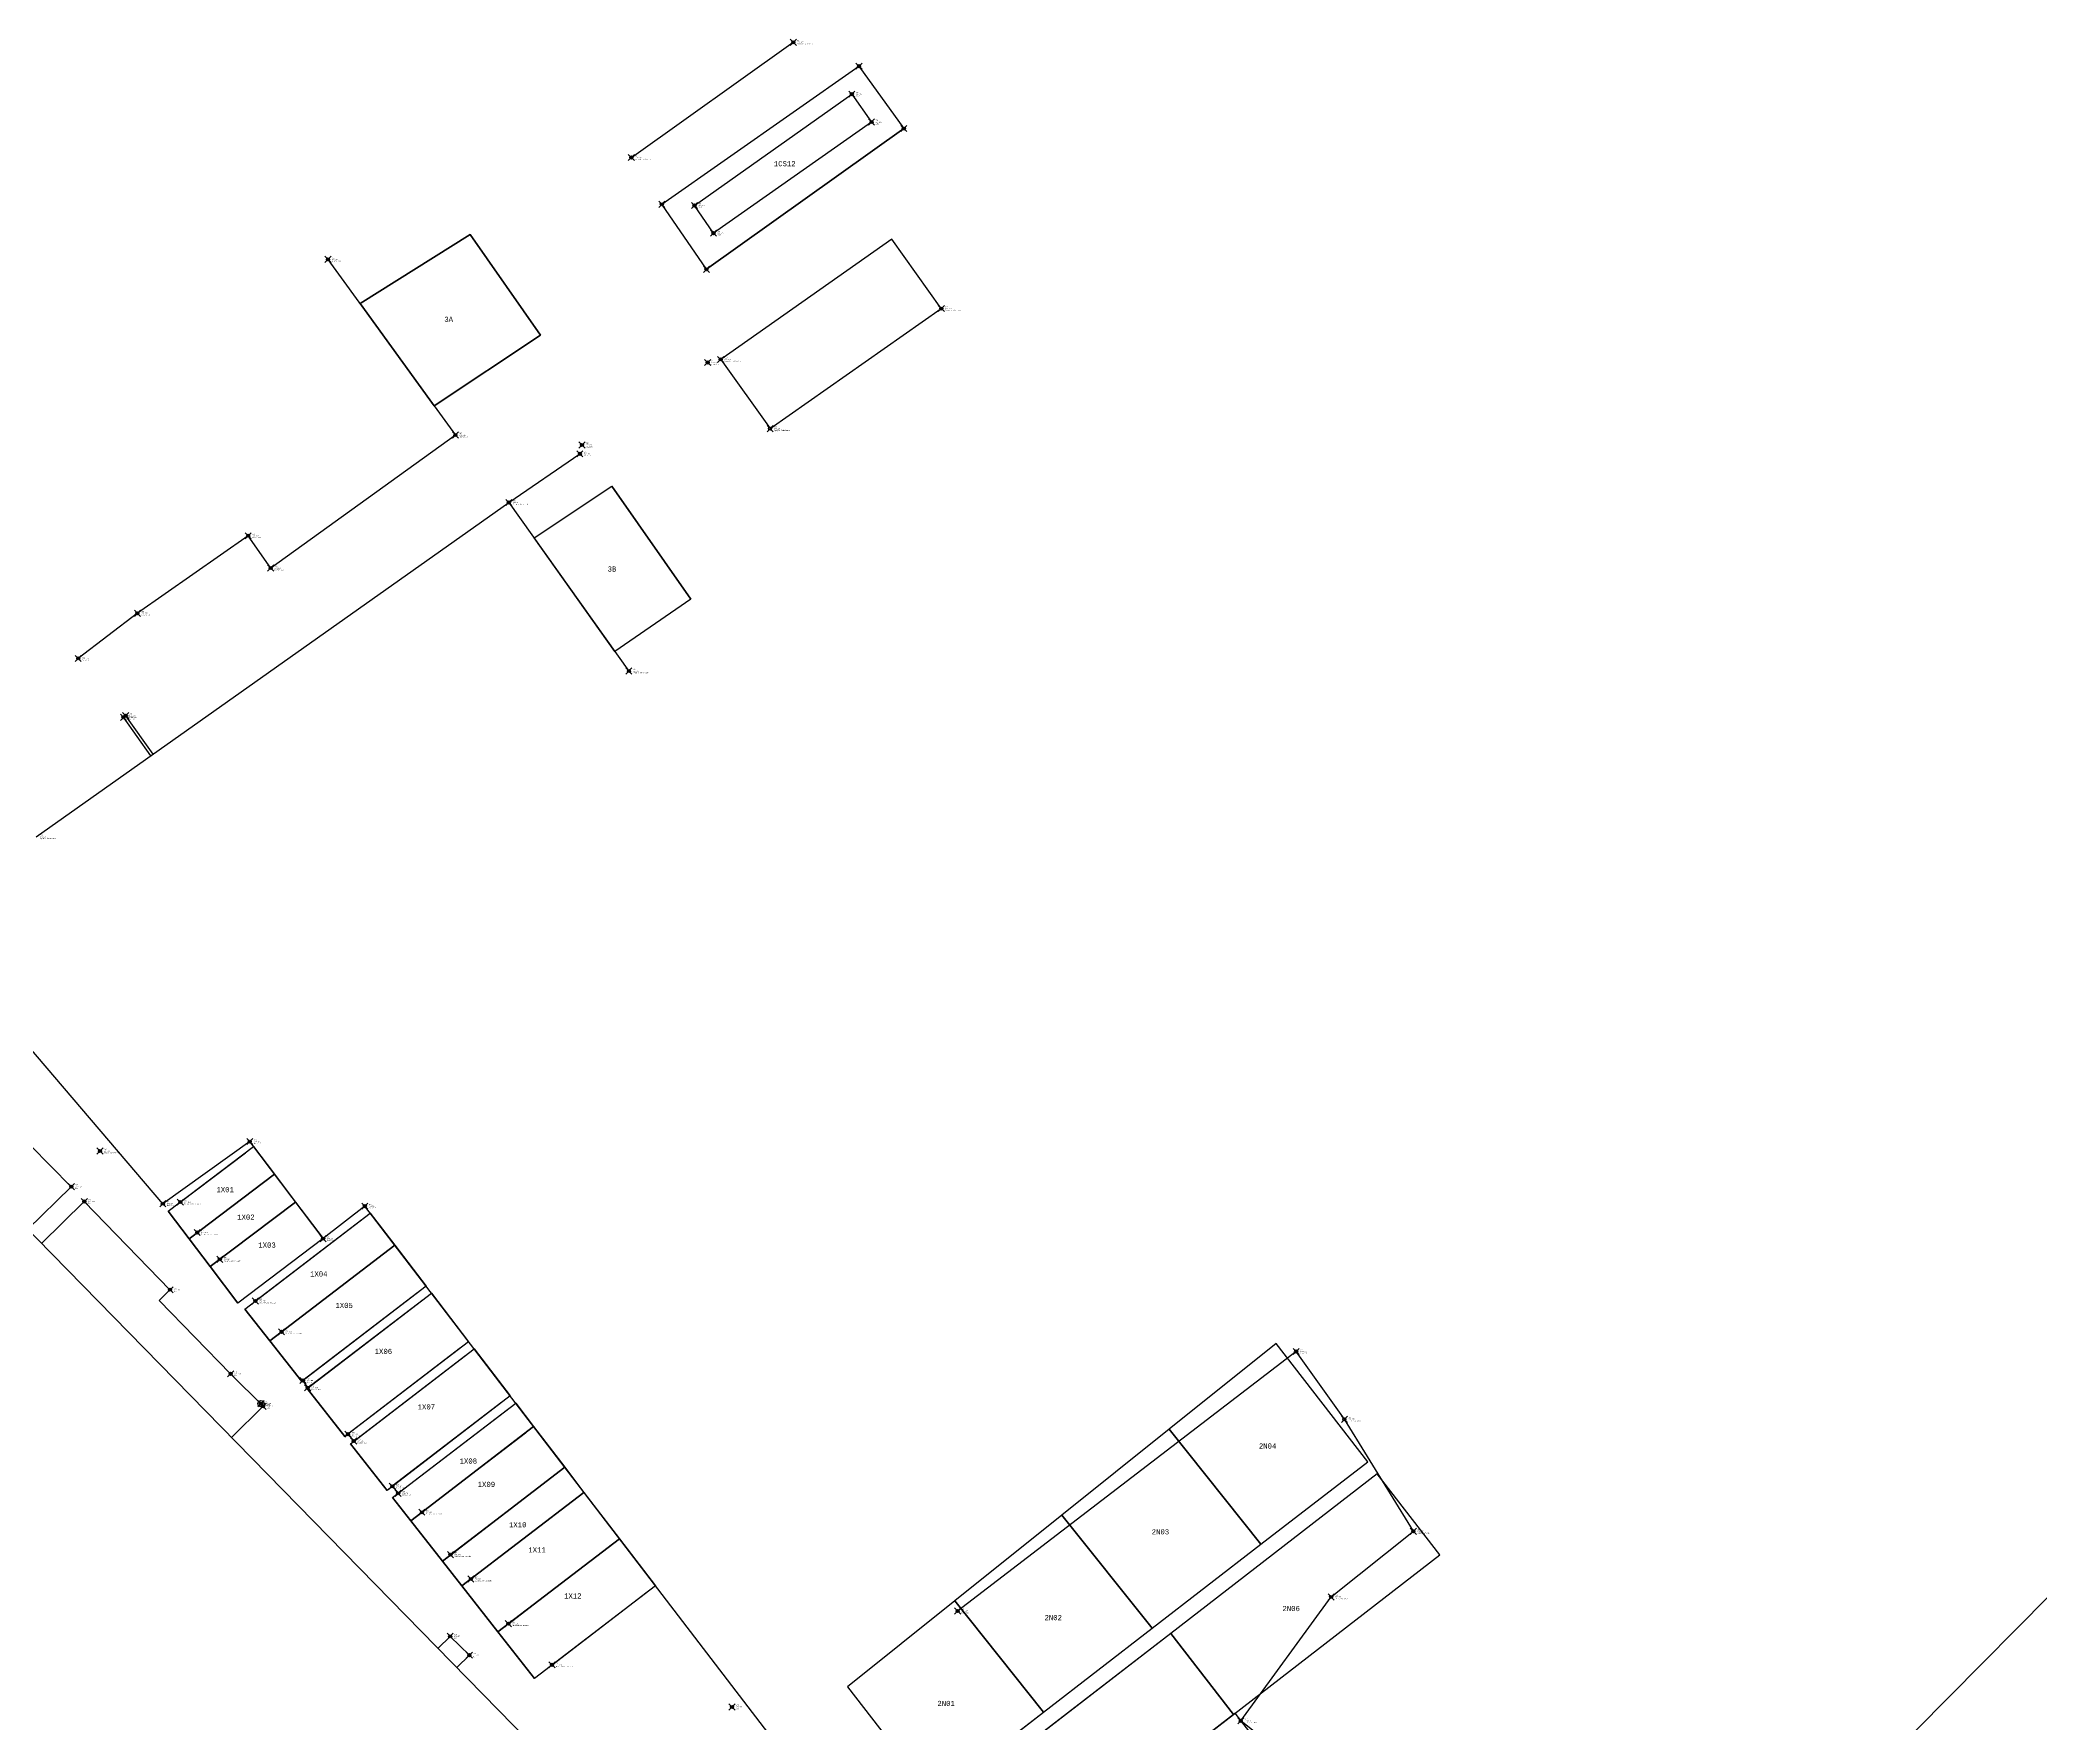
# Model space of a CAD drawing. Extents: x -300 to 752999, y -82189 to 306044.
# Drawn here: x 194975 to 389211, y 142459 to 305962 of the extents above; entities that cross this region are included whole.
import ezdxf
from ezdxf.enums import TextEntityAlignment as Align

# ---------------------------------------------------------------- set-up
doc = ezdxf.new("R2010")
doc.units = 0
doc.header["$PDMODE"] = 35
doc.header["$PDSIZE"] = 300
for name, color, linetype, lineweight in [('WF ingombro stive 2', 1, 'Continuous', 30), ('WF lato di accesso', 40, 'Continuous', 30), ('WF piazzole', 6, 'Continuous', 30)]:
    doc.layers.add(name, color=color, linetype=linetype, lineweight=lineweight)
doc.layers.add('WF nome aree GPS', color=7, linetype='Continuous')
doc.layers.add('WF nuovi punti', color=6, linetype='Continuous')
doc.styles.get("Standard").update_dxf_attribs({"font": 'consola.ttf', "height": 500})
picture_1 = doc.add_image_def('image1.png', size_in_pixel=(2160, 1440))

# ---------------------------------------------------------------- blocks, each defined once
blk = doc.blocks.new('rilievo 2')
at = {"color": 8}
for p, q in [((343529, -300105), (362675, -286691)), ((362675, -286691), (367033, -292754)), ((367033, -292754), (347859, -306419)), ((347859, -306419), (343529, -300105)), ((314221, -309751, 1389), (324899, -303028)), ((324899, -303028), (331757, -312807)), ((321414, -319661, 1343), (314221, -309751, 1389)), ((331757, -312807), (321414, -319661, 1343)), ((331123, -332506, 1316), (338668, -327458)), ((338668, -327458), (346349, -338439)), ((338975, -343527, 1357), (331123, -332506, 1316)), ((346349, -338439), (338975, -343527, 1357))]:
    blk.add_line(p, q, dxfattribs=at)
for points in [[(340568, -295564, 1164), (356296, -284374, 1288)], [(311105, -305458, 1408), (323482, -322511, 1330), (305542, -335424, 1375), (303358, -332290, 1408), (292598, -339814, 1383), (286849, -344201, 1684)], [(328669, -329063, 1303), (335568, -324336, 1252)], [(282761, -361510, 1488), (328669, -329063, 1303), (340328, -345427, 1364)], [(293884, -353649, 1443), (291244, -349914, 1575), (291453, -349759, 1577), (294096, -353499, 1442)], [(161648, -448828, 1954), (186863, -479531, 1078), (241997, -524553, 234), (257566, -525503, 360), (287808, -502280, 2651), (311879, -483968, 2683), (320954, -477001, -331), (327105, -472296, -331), (335070, -466036, 2080), (354649, -449578, 2133), (314683, -397379, 2207), (310635, -400536, 2212), (303510, -391107, 2143), (295063, -397138, 2335), (271429, -369482, 1692), (264211, -374625, 1649), (263130, -375375, 1675), (222048, -404916, 2809)], [(272075, -389580, 2143), (276253, -385485, 2266), (286171, -395489, 2442), (281936, -399640, 2140)], [(296763, -396987, 2097), (303088, -392207, 2141)], [(298405, -399939, 2075), (305105, -394875, 2156)], [(301725, -419830, 2134), (304801, -416814, 2121), (301650, -413663, 2177), (294713, -406524, 2245), (295761, -405499, 2083), (287434, -396931, 2164), (283275, -401007, 2139)], [(300603, -402537, 2057), (307154, -397587, 2172)], [(304057, -406584, 2078), (314405, -398661, 2197)], [(306597, -409583, 2112), (316791, -401777, 2195)], [(319839, -405759, 2184), (308675, -414307, 2015), (309128, -415022, 2044), (320352, -406429, 2185)], [(415096, -459635, -1816), (399752, -447354, -1648), (408530, -435321, -1264), (416515, -428951, -1306), (409819, -418071, -1234), (405135, -411494, 947), (372257, -436688, -825)], [(323967, -411150, 2179), (313043, -419514, 2052), (313600, -420183, 2111), (324496, -411841, 2182)], [(328001, -416419, 2175), (317349, -424574, 2100), (317917, -425259, 2090), (328541, -417124, 2174)], [(320224, -427097, 2056), (330281, -419397, 2168)], [(323005, -431217, 2085), (333298, -423337, 2165)], [(324984, -433577, 2055), (335168, -425780, 2159)], [(328627, -437920, 2159), (338611, -430276, 2161)], [(332865, -441915, 2188), (342105, -434840, 2157)], [(323620, -442168, 2127), (324835, -440977, 2071), (322970, -439148, 2166), (321792, -440303, 2128)]]:
    blk.add_polyline3d(points, dxfattribs=at)
at = {"color": 1}
blk.add_polyline3d([(361982, -289414, 1229), (363895, -292118, 1195), (348549, -302912, 1394), (346701, -300225, 1391)], close=True, dxfattribs=at)
at = {"color": 8}
for points in [[(349242, -315168, 1297), (354041, -321890, 1217), (370666, -310228, 1351), (365867, -303506, 1431)], [(330623, -449313, 2125), (301532, -477741, 2033), (237357, -412142, 2131), (266341, -383731, 2144)]]:
    blk.add_polyline3d(points, close=True, dxfattribs=at)
at = {"color": 1}
blk.add_circle((304599, -416550, 2033), 300, dxfattribs=at)
at = {"color": 8}
for p in [(356296, -284374, 1288), (361982, -289414, 1229), (363895, -292118, 1195), (340568, -295564, 1164), (346701, -300225, 1391), (348549, -302912, 1394), (311105, -305458, 1408), (370666, -310228, 1351), (347980, -315465, 1291), (349242, -315168, 1297), (354041, -321890, 1217), (323482, -322511, 1330), (335568, -324336, 1252), (335769, -323474, 1230), (328669, -329063, 1303), (303358, -332290, 1408), (305542, -335424, 1375), (292598, -339814, 1383), (286849, -344201, 1684), (340328, -345427, 1364), (291244, -349914, 1575), (291453, -349759, 1577), (288960, -392031, 2163), (303510, -391107, 2143), (286171, -395489, 2442), (287434, -396931, 2164), (295063, -397138, 2335), (296763, -396987, 2097), (314683, -397379, 2207), (298405, -399939, 2075), (310635, -400536, 2212), (300603, -402537, 2057), (295761, -405499, 2083), (304057, -406584, 2078), (306597, -409583, 2112), (405135, -411494, 947), (301650, -413663, 2177), (308675, -414307, 2015), (309128, -415022, 2044), (304599, -416550, 2033), (304801, -416814, 2121), (313043, -419514, 2052), (409819, -418071, -1234), (313600, -420183, 2111), (317349, -424574, 2100), (317917, -425259, 2090), (320224, -427097, 2056), (416515, -428951, -1306), (323005, -431217, 2085), (324984, -433577, 2055), (372257, -436688, -825), (408530, -435321, -1264), (328627, -437920, 2159), (322970, -439148, 2166), (324835, -440977, 2071), (332865, -441915, 2188), (350349, -446006, 1728), (399752, -447354, -1648)]:
    blk.add_point(p, dxfattribs=at)
for s, p in [('Spigolo fabbricato', (356685, -284540, 1288)), ('502', (356685, -284207, 1288)), ('273.280', (356685, -284374, 1288)), ('503', (362371, -289248, 1229)), ('273.220', (362371, -289414, 1229)), ('CS12', (362371, -289581, 1229)), ('CS12', (364284, -292285, 1195)), ('504', (364284, -291952, 1195)), ('273.186', (364284, -292118, 1195)), ('Spigolo fabbricato', (340957, -295731, 1164)), ('501', (340957, -295398, 1164)), ('273.156', (340957, -295564, 1164)), ('CS12', (347090, -300392, 1391)), ('506', (347090, -300058, 1391)), ('273.383', (347090, -300225, 1391)), ('505', (348938, -302745, 1394)), ('273.386', (348938, -302912, 1394)), ('CS12', (348938, -303078, 1394)), ('518', (311494, -305292, 1408)), ('273.400', (311494, -305458, 1408)), ('Blocco CLS', (311494, -305625, 1408)), ('Spigolo fabbricato', (371055, -310395, 1351)), ('510', (371055, -310061, 1351)), ('273.343', (371055, -310228, 1351)), ('Cancello', (348369, -315632, 1291)), ('511', (348369, -315298, 1291)), ('273.283', (348369, -315465, 1291)), ('Spigolo fabbricato', (349631, -315335, 1297)), ('508', (349631, -315002, 1297)), ('273.288', (349631, -315168, 1297)), ('517', (323871, -322344, 1330)), ('Spigolo fabbricato', (354430, -322057, 1217)), ('509', (354430, -321723, 1217)), ('273.209', (354430, -321890, 1217)), ('273.322', (323871, -322511, 1330)), ('Blocco CLS', (323871, -322678, 1330)), ('512', (335957, -324169, 1252)), ('273.243', (335957, -324336, 1252)), ('Stazione', (336158, -323641, 1230)), ('500', (336158, -323307, 1230)), ('273.222', (336158, -323474, 1230)), ('Cancello', (335957, -324503, 1252)), ('Spigolo fabbricato', (329058, -329230, 1303)), ('439', (329058, -328896, 1303)), ('273.294', (329058, -329063, 1303)), ('515', (303747, -332123, 1408)), ('273.400', (303747, -332290, 1408)), ('Blocco CLS', (303747, -332457, 1408)), ('516', (305931, -335257, 1375)), ('273.366', (305931, -335424, 1375)), ('Blocco CLS', (305931, -335590, 1375)), ('514', (292987, -339648, 1383)), ('273.374', (292987, -339814, 1383)), ('Blocco CLS', (292987, -339981, 1383)), ('513', (287238, -344034, 1684)), ('Muro CLS', (287238, -344367, 1684)), ('273.675', (287238, -344201, 1684)), ('Spigolo fabbricato', (340717, -345594, 1364)), ('507', (340717, -345260, 1364)), ('273.356', (340717, -345427, 1364)), ('437', (291842, -349593, 1577)), ('436', (291633, -349747, 1575)), ('Muro CLS', (291633, -350080, 1575)), ('273.567', (291633, -349914, 1575)), ('Muro CLS', (291842, -349926, 1577)), ('273.569', (291842, -349759, 1577)), ('Spigolo fabbricato', (283150, -361677, 1488)), ('438', (283150, -361344, 1488)), ('273.479', (283150, -361510, 1488)), ('396', (289349, -391864, 2163)), ('274.154', (289349, -392031, 2163)), ('Palo illuminazione', (289349, -392198, 2163)), ('400', (303899, -390940, 2143)), ('Muro CLS', (303899, -391274, 2143)), ('274.134', (303899, -391107, 2143)), ('397', (286560, -395323, 2442)), ('274.433', (286560, -395489, 2442)), ('Box', (286560, -395656, 2442)), ('398', (287823, -396764, 2164)), ('274.156', (287823, -396931, 2164)), ('Box', (287823, -397098, 2164)), ('399', (295452, -396971, 2335)), ('Muro CLS', (295452, -397305, 2335)), ('274.327', (295452, -397138, 2335)), ('413', (297152, -396820, 2097)), ('274.089', (297152, -396987, 2097)), ('Baraccatura acciaio', (297152, -397153, 2097)), ('402', (315072, -397212, 2207)), ('Muro CLS', (315072, -397546, 2207)), ('274.199', (315072, -397379, 2207)), ('414', (298794, -399772, 2075)), ('274.066', (298794, -399939, 2075)), ('Baraccatura acciaio', (298794, -400106, 2075)), ('401', (311024, -400369, 2212)), ('Muro CLS', (311024, -400702, 2212)), ('274.203', (311024, -400536, 2212)), ('415', (300992, -402371, 2057)), ('274.049', (300992, -402537, 2057)), ('Baraccatura acciaio', (300992, -402704, 2057)), ('403', (296150, -405332, 2083)), ('274.074', (296150, -405499, 2083)), ('Box', (296150, -405666, 2083)), ('416', (304446, -406417, 2078)), ('274.070', (304446, -406584, 2078)), ('Baraccatura acciaio', (304446, -406750, 2078)), ('417', (306986, -409416, 2112)), ('274.103', (306986, -409583, 2112)), ('Baraccatura acciaio', (306986, -409749, 2112)), ('541', (405524, -411327, 947)), ('Muro CLS', (405524, -411661, 947)), ('272.939', (405524, -411494, 947)), ('404', (302039, -413496, 2177)), ('274.169', (302039, -413663, 2177)), ('Box', (302039, -413830, 2177)), ('407', (309064, -414140, 2015)), ('274.006', (309064, -414307, 2015)), ('Blocco CLS', (309064, -414473, 2015)), ('408', (309517, -414855, 2044)), ('274.036', (309517, -415022, 2044)), ('Blocco CLS', (309517, -415189, 2044)), ('406', (304988, -416383, 2033)), ('274.024', (304988, -416550, 2033)), ('Idrante', (304988, -416717, 2033)), ('405', (305190, -416647, 2121)), ('274.113', (305190, -416814, 2121)), ('Box', (305190, -416981, 2121)), ('409', (313432, -419347, 2052)), ('274.043', (313432, -419514, 2052)), ('287', (410208, -417904, -1234)), ('270.757', (410208, -418071, -1234)), ('Limite asfalto', (410208, -418237, -1234)), ('Blocco CLS', (313432, -419681, 2052)), ('410', (313989, -420016, 2111)), ('274.103', (313989, -420183, 2111)), ('Blocco CLS', (313989, -420350, 2111)), ('411', (317738, -424407, 2100)), ('274.091', (317738, -424574, 2100)), ('Blocco CLS', (317738, -424741, 2100)), ('412', (318306, -425092, 2090)), ('274.081', (318306, -425259, 2090)), ('Blocco CLS', (318306, -425425, 2090)), ('418', (320613, -426930, 2056)), ('274.048', (320613, -427097, 2056)), ('Baraccatura acciaio', (320613, -427263, 2056)), ('286', (416904, -428784, -1306)), ('270.685', (416904, -428951, -1306)), ('Limite asfalto', (416904, -429118, -1306)), ('419', (323394, -431050, 2085)), ('274.076', (323394, -431217, 2085)), ('Baraccatura acciaio', (323394, -431383, 2085)), ('420', (325373, -433410, 2055)), ('274.046', (325373, -433577, 2055)), ('Baraccatura acciaio', (325373, -433744, 2055)), ('542', (372646, -436522, -825)), ('Muro CLS', (372646, -436855, -825)), ('271.167', (372646, -436688, -825)), ('285', (408919, -435154, -1264)), ('270.728', (408919, -435321, -1264)), ('Limite asfalto', (408919, -435488, -1264)), ('422', (323359, -438981, 2166)), ('421', (329016, -437754, 2159)), ('274.150', (329016, -437920, 2159)), ('Baraccatura acciaio', (329016, -438087, 2159)), ('274.157', (323359, -439148, 2166)), ('Box', (323359, -439315, 2166)), ('423', (325224, -440810, 2071)), ('274.063', (325224, -440977, 2071)), ('Box', (325224, -441144, 2071)), ('424', (333254, -441748, 2188)), ('274.180', (333254, -441915, 2188)), ('Baraccatura acciaio', (333254, -442082, 2188)), ('426', (350738, -445839, 1728)), ('273.720', (350738, -446006, 1728)), ('Box', (350738, -446172, 1728)), ('270.343', (400140, -447354, -1648)), ('192', (400140, -447187, -1648)), ('Limite asfalto', (400140, -447520, -1648))]:
    blk.add_text(s, height=100, dxfattribs=at).set_placement(p, align=Align.MIDDLE_LEFT)
at = {"color": 8, "char_height": 0.2, "attachment_point": 1}
for width, insert in [(18593.68, (320295, -306216)), (159.69, (322720, -308108)), (6513.53, (320552, -310491)), (5972.42, (320552, -310491))]:
    blk.add_mtext_dynamic_manual_height_columns('3A', width=width, gutter_width=1, heights=[0], dxfattribs=dict(at, insert=insert))

msp = doc.modelspace()

# ---------------------------------------------------------------- linework, layer by layer
at = {"layer": 'WF ingombro stive 2'}
for points, elevation in [([(215724, 198514), (217741, 195845), (209446, 189576), (207429, 192245), (215724, 198514)], 2141), ([(217741, 195845), (219791, 193134), (211494, 186865), (209446, 189576), (217741, 195845)], 2207), ([(219790, 193133), (222474, 189582), (214180, 183311), (211494, 186865), (219790, 193133)], 2340), ([(214876, 182739), (227037, 192064), (229423, 188948), (217298, 179650), (214876, 182739)], 2076), ([(217298, 179650), (229423, 188948), (232472, 184967), (220392, 175703), (217298, 179650)], 2076), ([(220913, 175039), (232985, 184297), (236600, 179575), (224582, 170359), (220913, 175039)], 2053), ([(225119, 169675), (237128, 178884), (240633, 174307), (228676, 165137), (225119, 169675)], 2112), ([(229225, 164438), (241174, 173601), (242913, 171329), (230991, 162186), (229225, 164438)], 2092), ([(230991, 162186), (242913, 171329), (245930, 167389), (234053, 158280), (230991, 162186)], 2053), ([(234053, 158280), (245930, 167389), (247801, 164946), (235951, 155859), (234053, 158280)], 2085), ([(235951, 155859), (247801, 164946), (251243, 160449), (239446, 151402), (235951, 155859)], 2054), ([(239446, 151402), (251243, 160449), (254738, 155885), (242992, 146878), (239446, 151402)], 2054)]:
    msp.add_lwpolyline(points, dxfattribs=dict(at, elevation=elevation))
for points in [[(304635, 171076), (313553, 159915), (323917, 167921), (315044, 179408), (304635, 171076)], [(294227, 162744), (303000, 151764), (313553, 159915), (304635, 171076), (294227, 162744)], [(283819, 154412), (292447, 143613), (303000, 151764), (294227, 162744), (283819, 154412)], [(281718, 135325), (292447, 143613), (283819, 154412), (273410, 146081), (281718, 135325)]]:
    msp.add_lwpolyline(points, dxfattribs=at)
for points in [[(330908, 158870), (324826, 166736), (304795, 151247), (310877, 143381)], [(310877, 143381), (304791, 151252), (284734, 135759), (290820, 127887)], [(311030, 143499), (317266, 135427), (307133, 127600), (300897, 135672)]]:
    msp.add_lwpolyline(points, close=True, dxfattribs=at)
at = {"layer": 'WF lato di accesso'}
for p, q in [((259698, 283699), (278872, 297364)), ((233252, 270457, 1343), (243595, 277310)), ((258188, 251678), (250507, 262659)), ((207429, 192245, 2141), (209446, 189576, 2141)), ((209446, 189576, 2141), (211494, 186865, 2340)), ((211494, 186865, 2340), (214180, 183311, 2340)), ((214876, 182739, 2076), (217298, 179650, 2076)), ((217298, 179650, 2076), (220392, 175703, 2076)), ((220913, 175039, 2053), (224582, 170359, 2053)), ((225119, 169675, 2112), (228676, 165137, 2112)), ((313553, 159915), (323917, 167921)), ((324826, 166736), (304795, 151247)), ((229225, 164438, 2092), (230991, 162186, 2053)), ((230991, 162186, 2092), (234053, 158280, 2053)), ((303000, 151764), (313553, 159915)), ((234053, 158280, 2053), (235951, 155859, 2085)), ((235951, 155859, 2085), (239446, 151402, 2054)), ((292447, 143613), (303000, 151764)), ((239446, 151402, 2054), (242992, 146878, 2054)), ((304795, 151247), (284734, 135759)), ((281718, 135325), (292447, 143613))]:
    msp.add_line(p, q, dxfattribs=at)
at = {"layer": 'WF nuovi punti'}
for p in [(274514, 303426), (278871, 297363), (255367, 290012), (259698, 283698)]:
    msp.add_point(p, dxfattribs=at)
at = {"layer": 'WF piazzole'}
for points in [[(255368, 290012), (274514, 303426), (278872, 297364), (259698, 283699), (255368, 290012)], [(236738, 287090), (226059, 280366), (233252, 270457), (243595, 277310), (236738, 287090)]]:
    msp.add_lwpolyline(points, dxfattribs=at)
at = {"layer": 'WF piazzole', "elevation": 1316}
msp.add_lwpolyline([(242961, 257612), (250507, 262659), (258188, 251678), (250814, 246590), (242961, 257612)], dxfattribs=at)

# ---------------------------------------------------------------- block references
at = {"color": 251}
msp.add_blockref('rilievo 2', (-88161, 590117), dxfattribs=at)

# ---------------------------------------------------------------- texts
at = {"layer": 'WF nome aree GPS'}
for s, p in [('1CS12', (266242, 293700, 199)), ('3A', (234240, 278595, 199)), ('3B', (250096, 254349, 199)), ('1X01', (212110, 194090)), ('1X02', (214127, 191421, -21)), ('1X03', (216176, 188710, 199)), ('1X04', (221204, 185905, -3)), ('1X05', (223667, 182847, 13)), ('1X06', (227477, 178386, -88)), ('1X07', (231652, 172997, -29)), ('2N04', (313350, 169199, -1676)), ('1X08', (235727, 167737, -49)), ('1X09', (237480, 165475, -88)), ('1X10', (240522, 161554, -56)), ('2N03', (302941, 160867, -1676)), ('1X11', (242404, 159120, -87)), ('1X12', (245873, 154643, -87)), ('2N06', (315639, 153419, -1676)), ('2N02', (292533, 152536, -1676)), ('2N01', (282125, 144204, -1676))]:
    msp.add_text(s, height=500, dxfattribs=at).set_placement(p)

# ---------------------------------------------------------------- pictures from other files: only their frames are drawn
image = msp.add_image(picture_1, insert=(377139, 141811, 2125), size_in_units=(318576, 212384), rotation=-44.67868)
image.dxf.flags = 7

doc.saveas('drawing.dxf')
